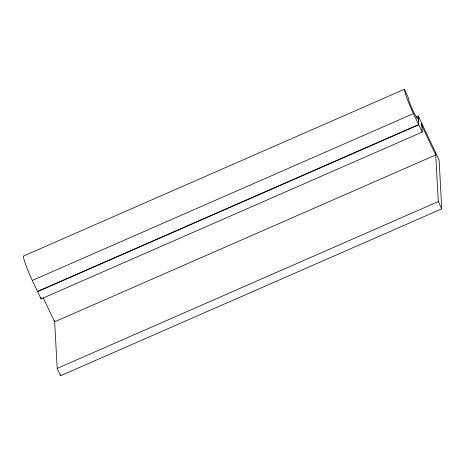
<?xml version="1.0" encoding="UTF-8"?>
<svg xmlns="http://www.w3.org/2000/svg" width="465" height="465" viewBox="0 0 465 465"><rect width="100%" height="100%" fill="white"/><g stroke="black" fill="none" stroke-linecap="round" stroke-linejoin="round"><path stroke-width="0.7" d="M404.358 89.297L23.25 256.151A21.291 2.273 66.4 0 0 32.329 280.453L37.52 291.398L418.628 124.539L418.262 117.814A16.182 1.726 66.4 0 1 413.321 111.478A13.253 1.412 66.4 0 1 408.032 96.935L404.358 89.297A21.291 2.273 66.4 0 0 413.437 113.6L418.628 124.539M32.329 280.453L413.437 113.6M416.28 116.878L418.273 116.006L421.726 123.283L422.203 132.077L41.094 298.931L37.648 291.654L418.75 124.8L418.273 116.006M416.931 118.395L418.262 117.814M435.653 152.712L439.105 159.983L441.75 208.849L60.642 375.703L57.195 368.425L438.297 201.572L435.595 152.514L421.79 123.417L421.924 125.858L435.728 154.955L54.626 321.809L43.268 297.885M418.75 124.8L422.203 132.077M438.297 201.572L441.75 208.849M60.566 374.267L60.642 375.703M54.585 320.28L57.195 368.425M41.025 297.577L41.094 298.931"/></g></svg>
